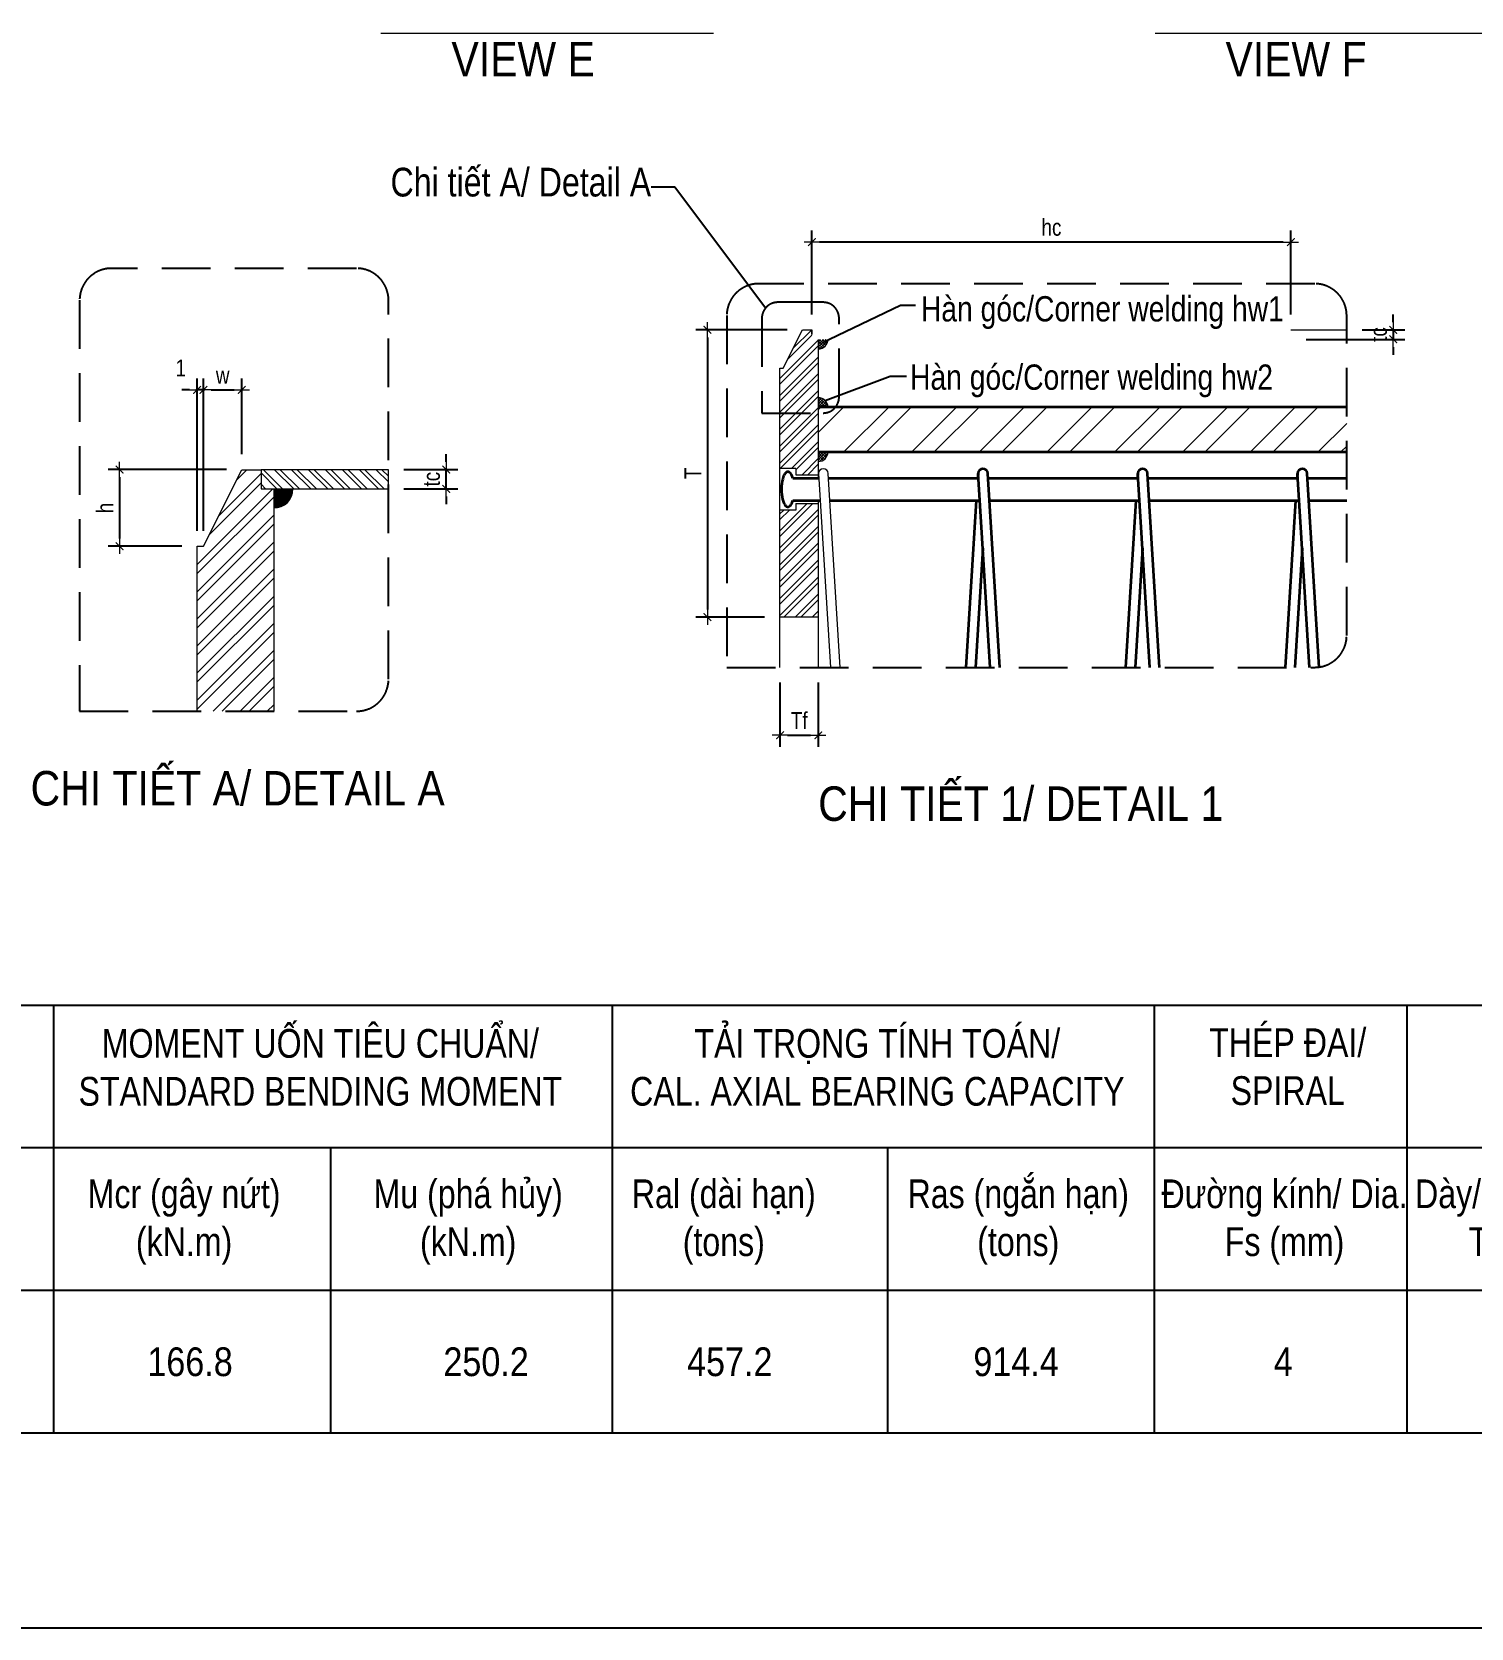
# Model space of a CAD drawing. Header units: millimetres. Extents: x -2123450 to -961021, y -260876 to 649159.
# Drawn here: x -1452834 to -1434058, y -25068 to -4238 of the extents above; entities that cross this region are included whole.
import ezdxf
from ezdxf.enums import TextEntityAlignment as Align

# ---------------------------------------------------------------- set-up
doc = ezdxf.new("R2010")
doc.units = ezdxf.units.MM
doc.header["$LTSCALE"] = 1000
doc.header["$MEASUREMENT"] = 0
doc.header["$PDMODE"] = 66
doc.linetypes.add('HIDDEN2', pattern=[4.7625, 3.175, -1.5875])
doc.layers.get('0').update_dxf_attribs({"linetype": 'CONTINUOUS'})
doc.layers.get('DEFPOINTS').update_dxf_attribs({"linetype": 'CONTINUOUS'})
for name, color, linetype, lineweight in [('4.DIM-F', 1, 'CONTINUOUS', 15), ('NDC_S_CONTINUOUS', 3, 'CONTINUOUS', 20), ('NDC_S_DIM', 1, 'CONTINUOUS', 9), ('NDC_S_HATCH MATERIAL', 8, 'CONTINUOUS', 13), ('NDC_S_REBAR', 4, 'CONTINUOUS', 35), ('NDC_S_VN TEXT', 7, 'CONTINUOUS', 9), ('netmanh', 6, 'CONTINUOUS', 15)]:
    doc.layers.add(name, color=color, linetype=linetype, lineweight=lineweight)
doc.styles.add('NDC_ARIAL', font='arial.ttf', dxfattribs={"width": 0.8})
doc.dimstyles.new('DIM', dxfattribs={"dimtxt": 0.03, "dimasz": 0.035, "dimexe": 0.03, "dimexo": 0.03, "dimgap": 0.005, "dimtad": 1, "dimdec": 0, "dimlfac": 10000, "dimzin": 0, "dimdsep": 46, "dimtxsty": 'NDC_ARIAL', "dimblk": 'DOTSMALL', "dimcen": 0.05, "dimclrd": 1, "dimclre": 1, "dimadec": 0, "dimazin": 0, "dimtfac": 1, "dimtdec": 0, "dimtofl": 0, "dimtmove": 0, "dimatfit": 3, "dimfxl": 0.03, "dimtolj": 1, "dimtzin": 0, "dimarcsym": 0})
doc.dimstyles.new('NDC_1-100', dxfattribs={"dimscale": 100, "dimtxt": 2.2, "dimasz": 1, "dimexe": 1.5, "dimexo": 2, "dimgap": 0.8, "dimtad": 1, "dimdec": 0, "dimdsep": 46, "dimtxsty": 'NDC_ARIAL', "dimblk": 'DIMMARK', "dimcen": 49999.938995, "dimdle": 1.5, "dimclrd": 1, "dimclre": 1, "dimclrt": 3, "dimadec": 0, "dimazin": 0, "dimtfac": 1, "dimtdec": 0, "dimtix": 1, "dimtmove": 2, "dimatfit": 3, "dimfxl": 1, "dimarcsym": 0})

# ---------------------------------------------------------------- blocks, each defined once
blk = doc.blocks.new('DIMMARK')
at = {"layer": 'NDC_S_DIM', "color": 1}
blk.add_line((-1.5, 0), (1, 0), dxfattribs=at)
at = {"layer": 'NDC_S_DIM', "color": 2, "const_width": 0.15}
blk.add_lwpolyline([(-0.5, -0.5), (0.5, 0.5)], dxfattribs=at)
blk = doc.blocks.new('*D303')
at = {"layer": 'DEFPOINTS', "color": 0, "transparency": 16777216}
for p in [(-1448181, -9950), (-1447428, -9950), (-1448181, -10200)]:
    blk.add_point(p, dxfattribs=at)
at = {"layer": 'NDC_S_DIM', "color": 1, "lineweight": -2, "transparency": 16777216}
for p, q in [((-1447428, -9850), (-1447428, -9750)), ((-1447981, -9950), (-1447278, -9950)), ((-1447428, -10200), (-1447428, -9950)), ((-1447981, -10200), (-1447278, -10200)), ((-1447428, -10300), (-1447428, -10400))]:
    blk.add_line(p, q, dxfattribs=at)
at = {"layer": 'NDC_S_DIM', "color": 1, "lineweight": -2, "transparency": 16777216, "xscale": 100, "yscale": 100, "zscale": 100}
for p, rotation in [((-1447428, -9950), 270), ((-1447428, -10200), 90)]:
    blk.add_blockref('DIMMARK', p, dxfattribs=dict(at, rotation=rotation))
at = {"layer": 'NDC_S_DIM', "color": 3, "transparency": 16777216, "insert": (-1447620, -10075), "char_height": 220, "attachment_point": 5, "rotation": 90, "style": 'NDC_ARIAL'}
blk.add_mtext('tc', dxfattribs=at)
blk = doc.blocks.new('*D304')
at = {"layer": 'DEFPOINTS', "color": 0, "transparency": 16777216}
for p in [(-1450678, -8909), (-1450678, -10950), (-1450595, -10950)]:
    blk.add_point(p, dxfattribs=at)
at = {"layer": 'NDC_S_DIM', "color": 1, "lineweight": -2, "transparency": 16777216}
for p, q in [((-1450778, -8909), (-1450878, -8909)), ((-1450678, -10750), (-1450678, -8759)), ((-1450595, -8909), (-1450678, -8909)), ((-1450595, -10750), (-1450595, -8759)), ((-1450495, -8909), (-1450395, -8909))]:
    blk.add_line(p, q, dxfattribs=at)
at = {"layer": 'NDC_S_DIM', "color": 1, "lineweight": -2, "transparency": 16777216, "xscale": 100, "yscale": 100, "zscale": 100}
blk.add_blockref('DIMMARK', (-1450678, -8909), dxfattribs=at)
at = {"layer": 'NDC_S_DIM', "color": 1, "lineweight": -2, "transparency": 16777216, "xscale": 100, "yscale": 100, "zscale": 100, "rotation": 180}
blk.add_blockref('DIMMARK', (-1450595, -8909), dxfattribs=at)
at = {"layer": 'NDC_S_DIM', "color": 3, "transparency": 16777216, "insert": (-1450893, -8623), "char_height": 220, "attachment_point": 5, "style": 'NDC_ARIAL'}
blk.add_mtext('1', dxfattribs=at)
blk = doc.blocks.new('*D305')
at = {"layer": 'DEFPOINTS', "color": 0, "transparency": 16777216}
for p in [(-1450095, -8909), (-1450095, -9950), (-1450595, -10950)]:
    blk.add_point(p, dxfattribs=at)
at = {"layer": 'NDC_S_DIM', "color": 1, "lineweight": -2, "transparency": 16777216}
for p, q in [((-1450595, -10750), (-1450595, -8759)), ((-1450495, -8909), (-1450195, -8909)), ((-1450095, -9750), (-1450095, -8759))]:
    blk.add_line(p, q, dxfattribs=at)
at = {"layer": 'NDC_S_DIM', "color": 1, "lineweight": -2, "transparency": 16777216, "xscale": 100, "yscale": 100, "zscale": 100, "rotation": 180}
blk.add_blockref('DIMMARK', (-1450595, -8909), dxfattribs=at)
at = {"layer": 'NDC_S_DIM', "color": 1, "lineweight": -2, "transparency": 16777216, "xscale": 100, "yscale": 100, "zscale": 100}
blk.add_blockref('DIMMARK', (-1450095, -8909), dxfattribs=at)
at = {"layer": 'NDC_S_DIM', "color": 3, "transparency": 16777216, "insert": (-1450345, -8719), "char_height": 220, "attachment_point": 5, "style": 'NDC_ARIAL'}
blk.add_mtext('w', dxfattribs=at)
blk = doc.blocks.new('*D306')
at = {"layer": 'DEFPOINTS', "color": 0, "transparency": 16777216}
for p in [(-1450095, -9950), (-1451690, -10950), (-1450678, -10950)]:
    blk.add_point(p, dxfattribs=at)
at = {"layer": 'NDC_S_DIM', "color": 1, "lineweight": -2, "transparency": 16777216}
for p, q in [((-1450295, -9950), (-1451840, -9950)), ((-1451690, -10050), (-1451690, -10850)), ((-1450878, -10950), (-1451840, -10950))]:
    blk.add_line(p, q, dxfattribs=at)
at = {"layer": 'NDC_S_DIM', "color": 1, "lineweight": -2, "transparency": 16777216, "xscale": 100, "yscale": 100, "zscale": 100}
for p, rotation in [((-1451690, -9950), 90), ((-1451690, -10950), 270)]:
    blk.add_blockref('DIMMARK', p, dxfattribs=dict(at, rotation=rotation))
at = {"layer": 'NDC_S_DIM', "color": 3, "transparency": 16777216, "insert": (-1451880, -10450), "char_height": 220, "attachment_point": 5, "rotation": 90, "style": 'NDC_ARIAL'}
blk.add_mtext('h', dxfattribs=at)
blk = doc.blocks.new('*D307')
at = {"layer": 'DEFPOINTS', "color": 0, "transparency": 16777216}
for p in [(-1442657, -6981), (-1442657, -8125), (-1436407, -8125)]:
    blk.add_point(p, dxfattribs=at)
at = {"layer": 'NDC_S_DIM', "color": 1, "lineweight": -2, "transparency": 16777216}
for p, q in [((-1442657, -7925), (-1442657, -6831)), ((-1436407, -7925), (-1436407, -6831)), ((-1436507, -6981), (-1442557, -6981))]:
    blk.add_line(p, q, dxfattribs=at)
at = {"layer": 'NDC_S_DIM', "color": 1, "lineweight": -2, "transparency": 16777216, "xscale": 100, "yscale": 100, "zscale": 100, "rotation": 180}
blk.add_blockref('DIMMARK', (-1442657, -6981), dxfattribs=at)
at = {"layer": 'NDC_S_DIM', "color": 1, "lineweight": -2, "transparency": 16777216, "xscale": 100, "yscale": 100, "zscale": 100}
blk.add_blockref('DIMMARK', (-1436407, -6981), dxfattribs=at)
at = {"layer": 'NDC_S_DIM', "color": 3, "transparency": 16777216, "insert": (-1439532, -6789), "char_height": 220, "attachment_point": 5, "style": 'NDC_ARIAL'}
blk.add_mtext('hc', dxfattribs=at)
blk = doc.blocks.new('*D308')
at = {"layer": 'DEFPOINTS', "color": 0, "transparency": 16777216}
for p in [(-1436407, -8250), (-1435680, -8125), (-1435073, -8250)]:
    blk.add_point(p, dxfattribs=at)
at = {"layer": 'NDC_S_DIM', "color": 1, "lineweight": -2, "transparency": 16777216}
for p, q in [((-1435073, -8025), (-1435073, -7925)), ((-1436207, -8250), (-1434923, -8250)), ((-1435480, -8125), (-1434923, -8125)), ((-1435073, -8125), (-1435073, -8250)), ((-1435073, -8350), (-1435073, -8450))]:
    blk.add_line(p, q, dxfattribs=at)
at = {"layer": 'NDC_S_DIM', "color": 1, "lineweight": -2, "transparency": 16777216, "xscale": 100, "yscale": 100, "zscale": 100}
for p, rotation in [((-1435073, -8125), 270), ((-1435073, -8250), 90)]:
    blk.add_blockref('DIMMARK', p, dxfattribs=dict(at, rotation=rotation))
at = {"layer": 'NDC_S_DIM', "color": 3, "transparency": 16777216, "insert": (-1435265, -8187), "char_height": 220, "attachment_point": 5, "rotation": 90, "style": 'NDC_ARIAL'}
blk.add_mtext('tc', dxfattribs=at)
blk = doc.blocks.new('*D513')
at = {"layer": 'DEFPOINTS', "color": 0, "transparency": 16777216}
for p in [(-1443074, -12530), (-1442574, -12530), (-1442574, -13417)]:
    blk.add_point(p, dxfattribs=at)
at = {"layer": 'NDC_S_DIM', "color": 1, "lineweight": -2, "transparency": 16777216}
for p, q in [((-1443074, -12730), (-1443074, -13567)), ((-1442574, -12730), (-1442574, -13567)), ((-1442974, -13417), (-1442674, -13417))]:
    blk.add_line(p, q, dxfattribs=at)
at = {"layer": 'NDC_S_DIM', "color": 1, "lineweight": -2, "transparency": 16777216, "xscale": 100, "yscale": 100, "zscale": 100, "rotation": 180}
blk.add_blockref('DIMMARK', (-1443074, -13417), dxfattribs=at)
at = {"layer": 'NDC_S_DIM', "color": 1, "lineweight": -2, "transparency": 16777216, "xscale": 100, "yscale": 100, "zscale": 100}
blk.add_blockref('DIMMARK', (-1442574, -13417), dxfattribs=at)
at = {"layer": 'NDC_S_DIM', "color": 3, "transparency": 16777216, "insert": (-1442824, -13225), "char_height": 220, "attachment_point": 5, "style": 'NDC_ARIAL'}
blk.add_mtext('Tf', dxfattribs=at)
blk = doc.blocks.new('*D514')
at = {"layer": 'DEFPOINTS', "color": 0, "transparency": 16777216}
for p in [(-1442782, -8125), (-1444021, -11875), (-1443074, -11875)]:
    blk.add_point(p, dxfattribs=at)
at = {"layer": 'NDC_S_DIM', "color": 1, "lineweight": -2, "transparency": 16777216}
for p, q in [((-1442982, -8125), (-1444171, -8125)), ((-1444021, -8225), (-1444021, -11775)), ((-1443274, -11875), (-1444171, -11875))]:
    blk.add_line(p, q, dxfattribs=at)
at = {"layer": 'NDC_S_DIM', "color": 1, "lineweight": -2, "transparency": 16777216, "xscale": 100, "yscale": 100, "zscale": 100}
for p, rotation in [((-1444021, -8125), 90), ((-1444021, -11875), 270)]:
    blk.add_blockref('DIMMARK', p, dxfattribs=dict(at, rotation=rotation))
at = {"layer": 'NDC_S_DIM', "color": 3, "transparency": 16777216, "insert": (-1444211, -10000), "char_height": 220, "attachment_point": 5, "rotation": 90, "style": 'NDC_ARIAL'}
blk.add_mtext('T', dxfattribs=at)
blk = doc.blocks.new('_DotSmall')
at = {"color": 0, "linetype": 'ByBlock', "lineweight": 9, "const_width": 0.5}
blk.add_lwpolyline([(-0.0625, 0, 1), (0.0625, 0, 1)], format="xyb", close=True, dxfattribs=at)

msp = doc.modelspace()

# ---------------------------------------------------------------- hatches: boundary and pattern name
at = {"layer": 'NDC_S_HATCH MATERIAL'}
h = msp.add_hatch(dxfattribs=at)
h.set_pattern_fill('ANSI32', color=256, scale=416.666667)
h.set_pattern_definition([(45, (-3050551.59, 620650.47), (-110.485435, 110.485435), []), (45, (-3050477.93, 620650.47), (-110.485435, 110.485435), [])])
h.paths.add_polyline_path([(-1442573.92, -10393.69), (-1442865.59, -10393.69), (-1442865.59, -10477.03), (-1443073.92, -10477.03), (-1443073.92, -11874.94), (-1442573.92, -11874.94)])
h.paths.add_polyline_path([(-1443073.92, -9935.36), (-1442865.59, -9935.36), (-1442865.59, -10018.69), (-1442573.92, -10018.69), (-1442573.92, -8249.94), (-1442657.26, -8249.94), (-1442657.26, -8124.94), (-1442782.26, -8124.94), (-1443032.26, -8624.94), (-1443073.92, -8624.94)])
h = msp.add_hatch(dxfattribs=at)
h.set_pattern_fill('ANSI37', color=256, scale=208.333333)
h.set_pattern_definition([(45, (-1801186.96, -238839.367), (-18.4142391, 18.4142391), []), (135, (-1801186.96, -238839.367), (-18.4142391, -18.4142391), [])])
edge = h.paths.add_edge_path()
edge.add_line((-1442448.92, -8249.94), (-1442573.92, -8249.94))
edge.add_line((-1442573.92, -8249.94), (-1442573.92, -8374.94))
edge.add_arc((-1442573.92, -8249.94), 125, 270, 360)
h = msp.add_hatch(dxfattribs=at)
h.set_pattern_fill('ANSI37', color=256, scale=208.333333)
h.set_pattern_definition([(45, (-1902017.574, -601560.856), (-18.4142391, 18.4142391), []), (135, (-1902017.574, -601560.856), (-18.4142391, -18.4142391), [])])
h.paths.add_polyline_path([(-1442573.92, -9010.64), (-1442573.92, -9135.64), (-1442448.92, -9135.64, 0.41421356)])
h = msp.add_hatch(dxfattribs=at)
h.set_pattern_fill('ANSI32', color=256, scale=1666.666667)
h.set_pattern_definition([(45, (-1089596.6, -3558.7), (-441.9417, 441.9417), []), (45, (-1089302, -3558.7), (-441.9417, 441.9417), [])])
h.paths.add_polyline_path([(-1435680.1, -9135.64), (-1442573.92, -9135.64), (-1442573.92, -9718.98), (-1435680.1, -9718.98)])
h = msp.add_hatch(dxfattribs=at)
h.set_pattern_fill('ANSI37', color=256, scale=208.333333)
h.set_pattern_definition([(45, (-1902017.574, -602144.19), (-18.4142391, 18.4142391), []), (135, (-1902017.574, -602144.19), (-18.4142391, -18.4142391), [])])
h.paths.add_polyline_path([(-1442573.92, -9843.98), (-1442573.92, -9718.98), (-1442448.92, -9718.98, -0.41421356)])
h = msp.add_hatch(dxfattribs=at)
h.set_pattern_fill('ANSI32', color=256, scale=666.666667)
h.set_pattern_definition([(45, (-1520606.8, -135565.17), (-176.7767, 176.7767), []), (45, (-1520488.94, -135565.17), (-176.7767, 176.7767), [])])
h.paths.add_polyline_path([(-1449678.11, -10200.42), (-1449844.78, -10200.42), (-1449844.78, -9950.42), (-1450094.78, -9950.42), (-1450594.78, -10950.42), (-1450678.11, -10950.42), (-1450678.11, -13102.5), (-1449678.11, -13102.5)])
h = msp.add_hatch(dxfattribs=at)
h.set_pattern_fill('ANSI32', color=256, scale=416.666667, angle=90)
h.set_pattern_definition([(135, (-1587260.04, -181053.78), (-110.48543, -110.48543), []), (135, (-1587260.04, -180980.12), (-110.48543, -110.48543), [])])
h.paths.add_polyline_path([(-1449844.78, -9950.42), (-1449844.78, -10200.42), (-1448181.02, -10200.42), (-1448181.02, -9950.42)])
h = msp.add_hatch(color=256, dxfattribs=at)
h.dxf.hatch_style = 1
edge = h.paths.add_edge_path()
edge.add_line((-1449428.11, -10200.42), (-1449678.11, -10200.42))
edge.add_line((-1449678.11, -10200.42), (-1449678.11, -10450.42))
edge.add_arc((-1449678.11, -10200.42), 250, 270, 360)

# ---------------------------------------------------------------- linework, layer by layer
for p, q in [((-1466881.82, -16937.46), (-1414434.86, -16937.46)), ((-1452553.73, -16937.46), (-1452553.73, -22517.82)), ((-1445262.77, -16937.46), (-1445262.77, -22517.82)), ((-1438190.4, -16937.46), (-1438190.4, -22517.82)), ((-1434897.38, -16937.46), (-1434897.38, -22517.82)), ((-1466881.82, -18797.58), (-1414434.86, -18797.58)), ((-1448940.12, -18797.58), (-1448940.12, -22517.82)), ((-1441673.38, -18797.58), (-1441673.38, -22517.82)), ((-1459143.84, -20657.7), (-1414434.86, -20657.7)), ((-1466881.82, -22517.82), (-1414434.86, -22517.82))]:
    msp.add_line(p, q)
at = {"linetype": 'HIDDEN2', "ltscale": 0.2}
for points in [[(-1452211.89, -13102.5), (-1448597.69, -13102.5, 0.41421356), (-1448181.02, -12685.83), (-1448181.02, -7739.69, 0.41421356), (-1448597.69, -7323.03), (-1451795.23, -7323.03, 0.41421356), (-1452211.89, -7739.69)], [(-1436096.77, -7523.95), (-1443352.48, -7523.95, 0.41421356), (-1443769.14, -7940.62), (-1443769.14, -12530.08), (-1436096.77, -12530.08, 0.41421356), (-1435680.1, -12113.41), (-1435680.1, -7940.62, 0.41421356)], [(-1443310.68, -9211.28), (-1442511.29, -9211.28, 0.41421356), (-1442302.96, -9002.95), (-1442302.96, -7974.75, 0.41421356), (-1442511.29, -7766.41), (-1443102.34, -7766.41, 0.41421356), (-1443310.68, -7974.75)]]:
    msp.add_lwpolyline(points, format="xyb", close=True, dxfattribs=at)
at = {"layer": '4.DIM-F'}
for p, q in [((-1448279.72, -4253.78), (-1443939.73, -4253.78)), ((-1438181.04, -4253.78), (-1433897.78, -4253.78))]:
    msp.add_line(p, q, dxfattribs=at)
at = {"layer": 'DEFPOINTS'}
msp.add_lwpolyline([(-1527984.86, 64032.18), (-1401834.86, 64032.18), (-1401834.86, -25067.82), (-1527984.86, -25067.82)], close=True, dxfattribs=at)
at = {"layer": 'NDC_S_CONTINUOUS'}
for p, q in [((-1442657.26, -8187.44), (-1442657.26, -8124.94)), ((-1442573.92, -8249.94), (-1442573.92, -10062.44)), ((-1436407.26, -8124.94), (-1435680.1, -8124.94)), ((-1442865.59, -9935.36), (-1443073.92, -9935.36)), ((-1442865.59, -9935.36), (-1442865.59, -10018.69)), ((-1442865.59, -10018.69), (-1442573.92, -10018.69)), ((-1442865.59, -10393.69), (-1442865.59, -10477.03)), ((-1442865.59, -10393.69), (-1442573.92, -10393.69)), ((-1442573.92, -10354.11), (-1442573.92, -12530.08)), ((-1442865.59, -10477.03), (-1443073.92, -10477.03)), ((-1442573.92, -11874.94), (-1443073.92, -11874.94))]:
    msp.add_line(p, q, dxfattribs=at)
for points in [[(-1443073.92, -12530.08), (-1443073.92, -8624.94), (-1443032.26, -8624.94), (-1442782.26, -8124.94), (-1442657.26, -8124.94), (-1442657.26, -8187.44)], [(-1450678.11, -13102.5), (-1450678.11, -10950.42), (-1450594.78, -10950.42), (-1450094.78, -9950.42), (-1449844.78, -9950.42), (-1449844.78, -10200.42), (-1449678.11, -10200.42), (-1449678.11, -13102.5)]]:
    msp.add_lwpolyline(points, dxfattribs=at)
msp.add_lwpolyline([(-1449844.78, -10200.42), (-1448181.02, -10200.42), (-1448181.02, -9950.42), (-1449844.78, -9950.42)], close=True, dxfattribs=at)
msp.add_arc((-1442573.92, -8249.94), 125, 270, 0, dxfattribs=at)
at = {"layer": 'NDC_S_HATCH MATERIAL'}
msp.add_lwpolyline([(-1442290.64, -12530.08), (-1442446.05, -9999.99, 0.99812057), (-1442571.28, -9999.99), (-1442415.87, -12530.08)], format="xyb", dxfattribs=at)
for centre, start, end in [((-1442573.92, -9135.64), 0, 90), ((-1442573.92, -9718.98), 270, 0)]:
    msp.add_arc(centre, 125, start, end, dxfattribs=at)
at = {"layer": 'NDC_S_REBAR'}
for p, q in [((-1442907.26, -10062.44), (-1442573.69, -10062.44)), ((-1442442.21, -10062.44), (-1440484.11, -10062.44)), ((-1440487.95, -9999.99), (-1440492.76, -10062.44)), ((-1440332.54, -12530.08), (-1440487.95, -9999.99)), ((-1440207.3, -12530.08), (-1440362.72, -9999.99)), ((-1440358.88, -10062.44), (-1438400.78, -10062.44)), ((-1438404.62, -9999.99), (-1438409.42, -10062.44)), ((-1438249.21, -12530.08), (-1438404.62, -9999.99)), ((-1438123.97, -12530.08), (-1438279.38, -9999.99)), ((-1438275.55, -10062.44), (-1436407.26, -10062.44)), ((-1436407.26, -10062.44), (-1436317.45, -10062.44)), ((-1436321.28, -9999.99), (-1436326.09, -10062.44)), ((-1436165.87, -12530.08), (-1436321.28, -9999.99)), ((-1436040.64, -12530.08), (-1436196.05, -9999.99)), ((-1436192.21, -10062.44), (-1435680.1, -10062.44)), ((-1442907.26, -10354.11), (-1442549.53, -10354.11)), ((-1442424.3, -10354.11), (-1440466.2, -10354.11)), ((-1440515.2, -10354.11), (-1440648.86, -12530.08)), ((-1440340.96, -10354.11), (-1438382.87, -10354.11)), ((-1438431.87, -10354.11), (-1438565.53, -12530.08)), ((-1438257.63, -10354.11), (-1436407.26, -10354.11)), ((-1436348.54, -10354.11), (-1436482.19, -12530.08)), ((-1436407.26, -10354.11), (-1436299.53, -10354.11)), ((-1436174.3, -10354.11), (-1435680.1, -10354.11)), ((-1440428.08, -10974.64), (-1440523.63, -12530.08)), ((-1438344.75, -10974.64), (-1438440.29, -12530.08)), ((-1436261.42, -10974.64), (-1436356.96, -12530.08))]:
    msp.add_line(p, q, dxfattribs=at)
for points in [[(-1435680.1, -9135.64), (-1442573.92, -9135.64)], [(-1442573.92, -9718.98), (-1435680.1, -9718.98)]]:
    msp.add_lwpolyline(points, dxfattribs=at)
for centre in [(-1440425.45, -9999.99), (-1438342.12, -9999.99), (-1436258.78, -9999.99)]:
    msp.add_arc(centre, 62.5, 0, 180, dxfattribs=at)
msp.add_ellipse((-1442970.87, -10206.19), major_axis=(0, 229), ratio=0.36390241, start_param=5.39102476, end_param=10.29333761, dxfattribs=at)
at = {"layer": 'netmanh'}
msp.add_arc((-1449678.11, -10200.42), 250, 270, 0, dxfattribs=at)

# ---------------------------------------------------------------- texts
at = {"layer": 'NDC_S_VN TEXT', "lineweight": 70, "style": 'NDC_ARIAL', "width": 0.85}
for s, p in [('VIEW E', (-1447360.17, -4818.28)), ('VIEW F', (-1437261.48, -4818.28))]:
    msp.add_text(s, height=450, dxfattribs=at).set_placement(p)
at = {"layer": 'NDC_S_VN TEXT', "style": 'NDC_ARIAL', "width": 0.8}
for s, p in [('Hàn góc/Corner welding hw1', (-1441235.37, -8016.25)), ('Hàn góc/Corner welding hw2', (-1441377.09, -8907.81))]:
    msp.add_text(s, height=330, dxfattribs=at).set_placement(p)
at = {"layer": 'NDC_S_VN TEXT', "lineweight": 70, "style": 'NDC_ARIAL', "width": 0.85}
for s, p in [('CHI TIẾT A/ DETAIL A', (-1450149.82, -14332.86)), ('CHI TIẾT 1/ DETAIL 1', (-1439932.95, -14533.79))]:
    msp.add_text(s, height=450, dxfattribs=at).set_placement(p, align=Align.CENTER)
at = {"layer": 'NDC_S_VN TEXT', "style": 'NDC_ARIAL', "width": 0.85}
for s, p in [('166.8', (-1450770.85, -21779.73)), ('250.2', (-1446908.47, -21779.73)), ('457.2', (-1443729.11, -21779.73)), ('914.4', (-1439993.36, -21779.73)), ('4', (-1436507.52, -21779.73))]:
    msp.add_text(s, height=375, dxfattribs=at).set_placement(p, align=Align.CENTER)
at = {"layer": 'NDC_S_VN TEXT', "insert": (-1444754.57, -6390.66), "char_height": 375, "attachment_point": 9, "style": 'NDC_ARIAL'}
msp.add_mtext('{\\fArial|b0|i0|c0|p34;Chi tiết A/ Detail A}', dxfattribs=at)
at = {"layer": 'NDC_S_VN TEXT', "char_height": 375, "attachment_point": 2, "style": 'NDC_ARIAL'}
for s, width, insert in [('MOMENT UỐN TIÊU CHUẨN/ STANDARD BENDING MOMENT', 7590.2044, (-1449070.79, -17250.12)), ('TẢI TRỌNG TÍNH TOÁN/\\PCAL. AXIAL BEARING CAPACITY', 7645.1428, (-1441804.06, -17250.12)), ('THÉP ĐAI/ SPIRAL', 3315.9246, (-1436449.35, -17240.83)), ('Ras (ngắn hạn)\\P(tons)', 3615.3643, (-1439964.94, -19212.59)), ('Mcr (gây nứt)\\P(kN.m)', 3602.3164, (-1450848.78, -19212.59)), ('Mu (phá hủy)\\P(kN.m)', 2755.2997, (-1447142.15, -19212.59)), ('Ral (dài hạn)\\P(tons)', 3552.2474, (-1443807.04, -19212.59)), ('Đường kính/ Dia. Fs (mm)', 3521.7925, (-1436490.78, -19212.59)), ('Dày/ Thickness Tf (mm)', 3146.0894, (-1433356.09, -19212.59))]:
    msp.add_mtext_dynamic_manual_height_columns(s, width=width, gutter_width=0.37, heights=[0], dxfattribs=dict(at, insert=insert))

# ---------------------------------------------------------------- dimensions: what is measured, and where the dimension line sits
at = {"layer": 'NDC_S_DIM'}
for base, p1, p2, text, picture, middle in [((-1442657.26, -6981.01), (-1436407.26, -8124.94), (-1442657.26, -8124.94), 'hc', '*D307', (-1439532.26, -6789.21)), ((-1450094.78, -8909.03), (-1450594.78, -10950.42), (-1450094.78, -9950.42), 'w', '*D305', (-1450344.78, -8719.03)), ((-1442573.92, -13417.35), (-1443073.92, -12530.08), (-1442573.92, -12530.08), 'Tf', '*D513', (-1442823.92, -13225.48))]:
    dim = msp.add_linear_dim(base=base, p1=p1, p2=p2, text=text, dimstyle='NDC_1-100', dxfattribs=at)
    dim.commit()
    dim.dimension.update_dxf_attribs({"geometry": picture, "text_midpoint": middle})
for base, p1, p2, text, picture, middle in [((-1444020.56, -11874.94), (-1442782.26, -8124.94), (-1443073.92, -11874.94), 'T', '*D514', (-1444210.56, -9999.94)), ((-1435073.29, -8249.94), (-1435680.1, -8124.94), (-1436407.26, -8249.94), 'tc', '*D308', (-1435265.1, -8187.44)), ((-1447428.07, -9950.42), (-1448181.02, -10200.42), (-1448181.02, -9950.42), 'tc', '*D303', (-1447619.88, -10075.42)), ((-1451689.59, -10950.42), (-1450094.78, -9950.42), (-1450678.11, -10950.42), 'h', '*D306', (-1451879.59, -10450.42))]:
    dim = msp.add_linear_dim(base=base, p1=p1, p2=p2, angle=90, text=text, dimstyle='NDC_1-100', dxfattribs=at)
    dim.commit()
    dim.dimension.update_dxf_attribs({"geometry": picture, "text_midpoint": middle})
dim = msp.add_linear_dim(base=(-1450678.11, -8909.03), p1=(-1450594.78, -10950.42), p2=(-1450678.11, -10950.42), text='1', dimstyle='NDC_1-100', dxfattribs=at)
dim.commit()
dim.dimension.update_dxf_attribs({"geometry": '*D304', "text_midpoint": (-1450893.42, -8623.35), "dimtype": 160})

# ---------------------------------------------------------------- leaders
at = {"layer": 'NDC_S_DIM', "annotation_type": 0, "has_hookline": 1, "hookline_direction": 1, "text_width": 3380.42}
msp.add_leader([(-1443264.77, -7844.28), (-1444447.86, -6265.66), (-1444754.57, -6265.66)], dimstyle='DIM', override={"dimgap": 0.005, "dimtad": 0}, dxfattribs=at)
at = {"layer": 'NDC_S_DIM'}
for points in [[(-1442529.73, -8294.14), (-1441500.22, -7805.62), (-1441306.94, -7805.62)], [(-1442485.54, -9047.25), (-1441634.91, -8730.78), (-1441421.48, -8730.78)]]:
    msp.add_leader(points, dimstyle='DIM', override={"dimgap": 0.005, "dimtad": 0}, dxfattribs=at)

doc.saveas('drawing.dxf')
